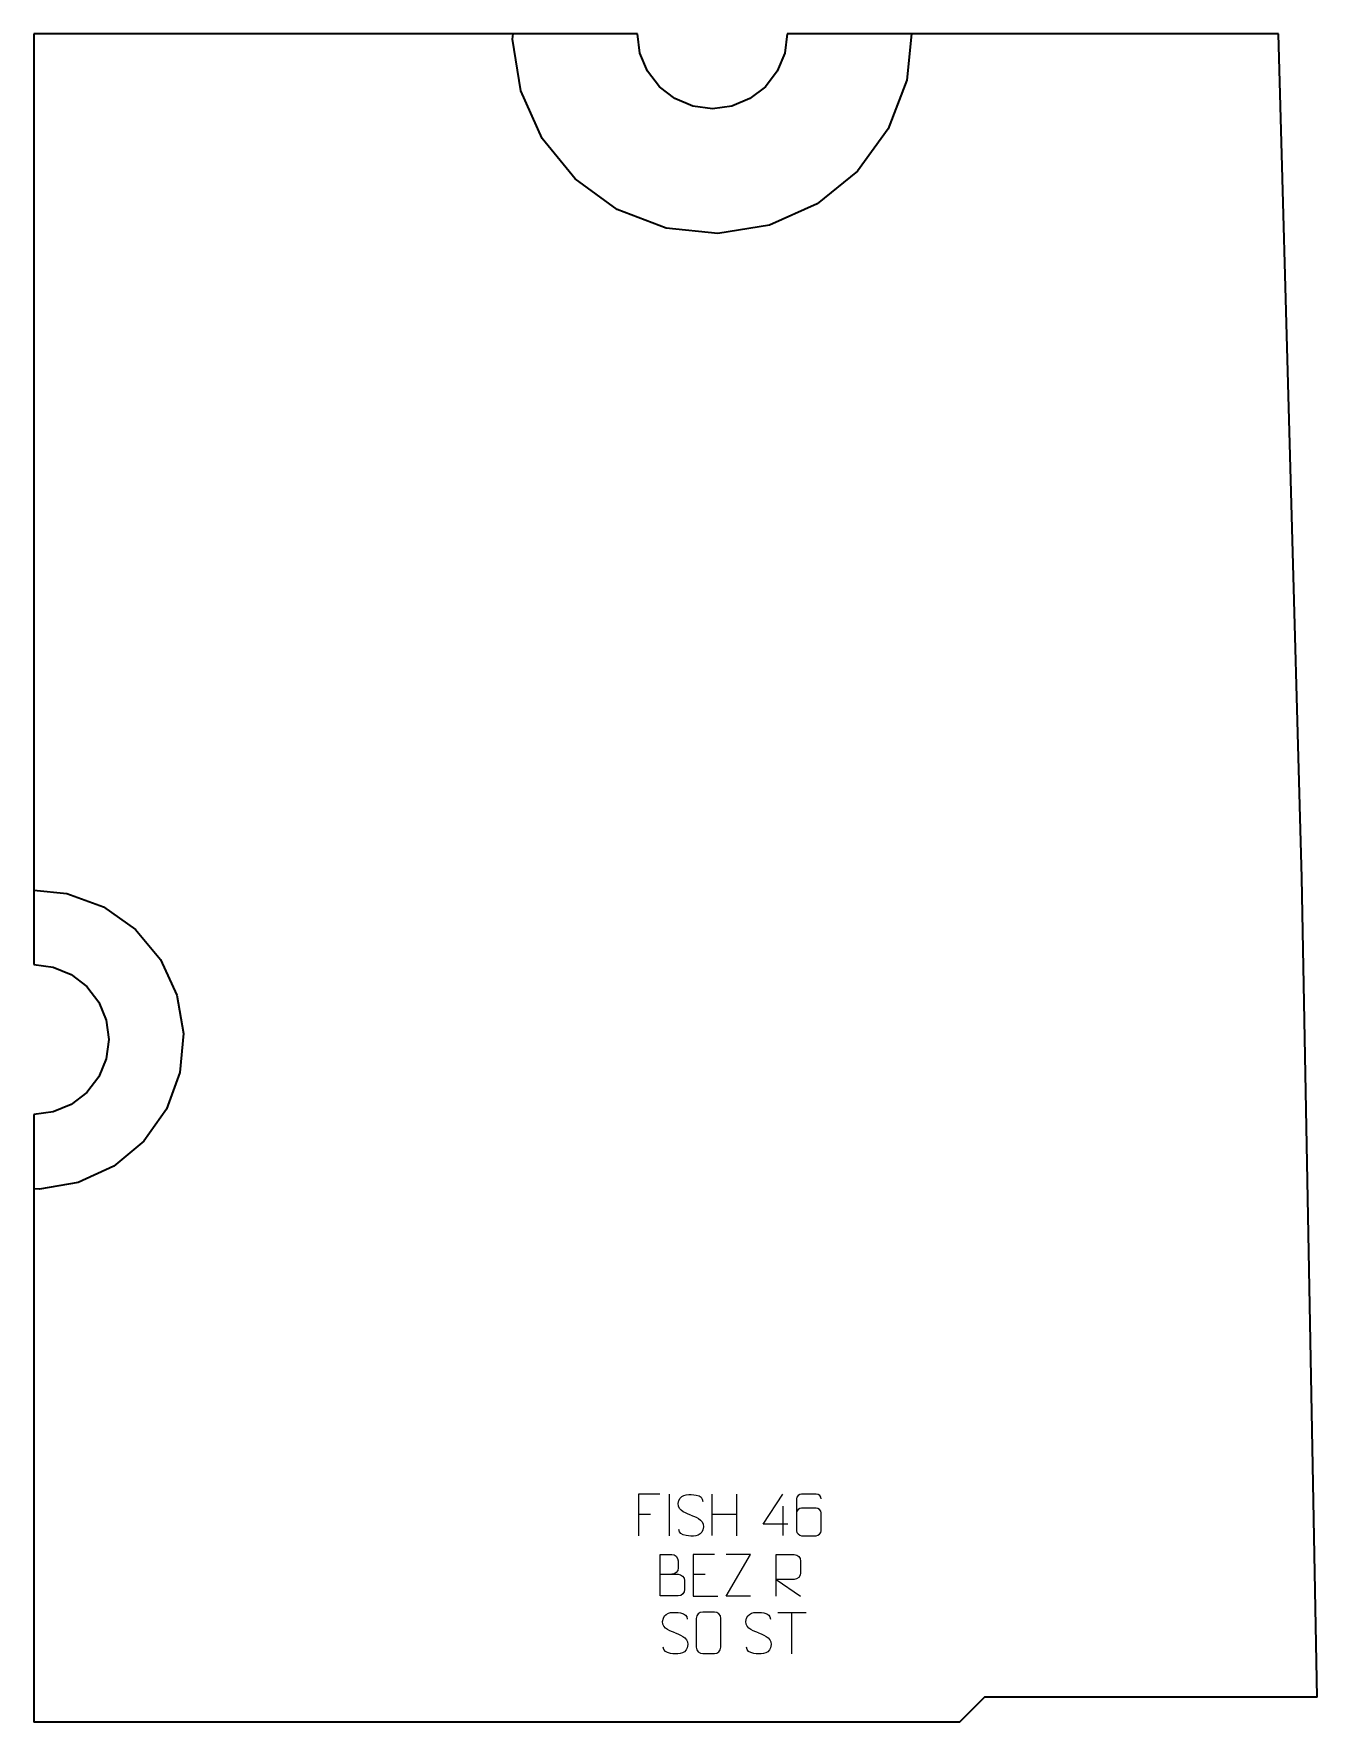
# Model space of a CAD drawing. Header units: millimetres. Extents: x -385 to 385, y -507 to 507.
import ezdxf

# ---------------------------------------------------------------- set-up
doc = ezdxf.new("R2010")
doc.units = ezdxf.units.MM
doc.header["$MEASUREMENT"] = 0
doc.layers.add('layer 1', color=7, linetype='Continuous')

msp = doc.modelspace()

# ---------------------------------------------------------------- linework, layer by layer
at = {"layer": 'layer 1', "color": 242, "lineweight": 35}
for points in [[(-385.3497, 506.9995), (-385.3497, 506.9995), (-385.3497, -7.3939), (-385.3497, -7.3939)], [(-97.4668, 506.9995), (-97.4668, 506.9995), (-385.3497, 506.9995), (-385.3497, 506.9995)], [(-22.8589, 506.9995), (-22.8589, 506.9995), (-97.4668, 506.9995), (-97.4668, 506.9995)], [(-21.3259, 495.3523), (-21.3259, 495.3523), (-22.8589, 506.9995), (-22.8589, 506.9995)], [(67.1382, 506.9995), (67.1382, 506.9995), (65.6052, 495.3523), (65.6052, 495.3523)], [(141.7462, 506.9995), (141.7462, 506.9995), (67.1382, 506.9995), (67.1382, 506.9995)], [(362.1309, 506.9995), (362.1309, 506.9995), (141.7462, 506.9995), (141.7462, 506.9995)], [(376.1309, 0.0004), (376.1309, 0.0004), (362.1309, 506.9995), (362.1309, 506.9995)], [(-16.8305, 484.4996), (-16.8305, 484.4996), (-21.3259, 495.3523), (-21.3259, 495.3523)], [(65.6052, 495.3523), (65.6052, 495.3523), (61.1099, 484.4996), (61.1099, 484.4996)], [(-9.6787, 475.1803), (-9.6787, 475.1803), (-16.8305, 484.4996), (-16.8305, 484.4996)], [(61.1099, 484.4996), (61.1099, 484.4996), (53.9592, 475.1803), (53.9592, 475.1803)], [(-0.3596, 468.0283), (-0.3596, 468.0283), (-9.6787, 475.1803), (-9.6787, 475.1803)], [(10.4936, 463.5328), (10.4936, 463.5328), (-0.3596, 468.0283), (-0.3596, 468.0283)], [(44.639, 468.0283), (44.639, 468.0283), (33.7866, 463.5328), (33.7866, 463.5328)], [(53.9592, 475.1803), (53.9592, 475.1803), (44.639, 468.0283), (44.639, 468.0283)], [(22.1397, 461.9998), (22.1397, 461.9998), (10.4936, 463.5328), (10.4936, 463.5328)], [(33.7866, 463.5328), (33.7866, 463.5328), (22.1397, 461.9998), (22.1397, 461.9998)], [(385.3497, -491.9993), (385.3497, -491.9993), (376.1309, 0.0004), (376.1309, 0.0004)], [(-385.3497, -7.3939), (-385.3497, -7.3939), (-385.3497, -51.9999), (-385.3497, -51.9999)], [(-385.3497, -51.9999), (-385.3497, -51.9999), (-373.7026, -53.5332), (-373.7026, -53.5332)], [(-373.7026, -53.5332), (-373.7026, -53.5332), (-362.8504, -58.0284), (-362.8504, -58.0284)], [(-362.8504, -58.0284), (-362.8504, -58.0284), (-353.5302, -65.1804), (-353.5302, -65.1804)], [(-353.5302, -65.1804), (-353.5302, -65.1804), (-346.3795, -74.4998), (-346.3795, -74.4998)], [(-346.3795, -74.4998), (-346.3795, -74.4998), (-341.8842, -85.3524), (-341.8842, -85.3524)], [(-341.8842, -85.3524), (-341.8842, -85.3524), (-340.35, -96.9999), (-340.35, -96.9999)], [(-340.35, -96.9999), (-340.35, -96.9999), (-341.8842, -108.6471), (-341.8842, -108.6471)], [(-341.8842, -108.6471), (-341.8842, -108.6471), (-346.3795, -119.4997), (-346.3795, -119.4997)], [(-346.3795, -119.4997), (-346.3795, -119.4997), (-353.5302, -128.8191), (-353.5302, -128.8191)], [(-353.5302, -128.8191), (-353.5302, -128.8191), (-362.8504, -135.9711), (-362.8504, -135.9711)], [(-373.7026, -140.4665), (-373.7026, -140.4665), (-385.3497, -141.9996), (-385.3497, -141.9996)], [(-362.8504, -135.9711), (-362.8504, -135.9711), (-373.7026, -140.4665), (-373.7026, -140.4665)], [(-385.3497, -141.9996), (-385.3497, -141.9996), (-385.3497, -186.6056), (-385.3497, -186.6056)], [(-385.3497, -186.6056), (-385.3497, -186.6056), (-385.3497, -506.9995), (-385.3497, -506.9995)]]:
    msp.add_open_spline(points, degree=3, dxfattribs=at)
at = {"layer": 'layer 1', "color": 250, "lineweight": 35}
for points in [[(-97.8105, 503.6754), (-97.8105, 503.6754), (-97.4668, 506.9995), (-97.4668, 506.9995)], [(141.7462, 506.9995), (141.7462, 506.9995), (138.8642, 479.1636), (138.8642, 479.1636)], [(-92.8632, 472.7431), (-92.8632, 472.7431), (-97.8105, 503.6754), (-97.8105, 503.6754)], [(138.8642, 479.1636), (138.8642, 479.1636), (127.682, 449.9004), (127.682, 449.9004)], [(-80.079, 444.1445), (-80.079, 444.1445), (-92.8632, 472.7431), (-92.8632, 472.7431)], [(127.682, 449.9004), (127.682, 449.9004), (109.3083, 424.5296), (109.3083, 424.5296)], [(-60.3282, 419.8287), (-60.3282, 419.8287), (-80.079, 444.1445), (-80.079, 444.1445)], [(-34.958, 401.4544), (-34.958, 401.4544), (-60.3282, 419.8287), (-60.3282, 419.8287)], [(109.3083, 424.5296), (109.3083, 424.5296), (84.993, 404.7785), (84.993, 404.7785)], [(-5.6958, 390.2732), (-5.6958, 390.2732), (-34.958, 401.4544), (-34.958, 401.4544)], [(84.993, 404.7785), (84.993, 404.7785), (56.3952, 391.9928), (56.3952, 391.9928)], [(25.4636, 387.0454), (25.4636, 387.0454), (-5.6958, 390.2732), (-5.6958, 390.2732)], [(56.3952, 391.9928), (56.3952, 391.9928), (25.4636, 387.0454), (25.4636, 387.0454)], [(-385.3497, -7.3939), (-385.3497, -7.3939), (-365.4887, -9.2187), (-365.4887, -9.2187)], [(-365.4887, -9.2187), (-365.4887, -9.2187), (-343.4464, -17.3507), (-343.4464, -17.3507)], [(-343.4464, -17.3507), (-343.4464, -17.3507), (-324.2597, -30.9101), (-324.2597, -30.9101)], [(-324.2597, -30.9101), (-324.2597, -30.9101), (-309.2369, -48.9736), (-309.2369, -48.9736)], [(-309.2369, -48.9736), (-309.2369, -48.9736), (-299.3997, -70.3102), (-299.3997, -70.3102)], [(-299.3997, -70.3102), (-299.3997, -70.3102), (-295.4213, -93.4654), (-295.4213, -93.4654)], [(-295.4213, -93.4654), (-295.4213, -93.4654), (-297.571, -116.8611), (-297.571, -116.8611)], [(-297.571, -116.8611), (-297.571, -116.8611), (-305.7016, -138.9042), (-305.7016, -138.9042)], [(-305.7016, -138.9042), (-305.7016, -138.9042), (-319.2616, -158.0911), (-319.2616, -158.0911)], [(-319.2616, -158.0911), (-319.2616, -158.0911), (-337.3238, -173.1146), (-337.3238, -173.1146)], [(-337.3238, -173.1146), (-337.3238, -173.1146), (-358.6596, -182.9509), (-358.6596, -182.9509)], [(-381.8144, -186.9303), (-381.8144, -186.9303), (-385.3497, -186.6056), (-385.3497, -186.6056)], [(-358.6596, -182.9509), (-358.6596, -182.9509), (-381.8144, -186.9303), (-381.8144, -186.9303)]]:
    msp.add_open_spline(points, degree=3, dxfattribs=at)
at = {"layer": 'layer 1', "color": 250, "lineweight": 9}
for points, knots in [([(-9.3292, -370.0836), (-9.3292, -370.0836), (-22.2032, -370.0836), (-22.2032, -370.0836), (-22.2032, -370.0836), (-22.2032, -370.0836), (-22.2032, -395.0372), (-22.2032, -395.0372)], [0, 0, 0, 0, 0.333333333, 0.333333333, 0.333333333, 0.333333333, 1, 1, 1, 1]), ([(9.2338, -382.5603), (4.9855, -381.0899), (0.0774, -379.2941), (2.0825, -373.7738), (2.0825, -373.7738), (3.586, -369.6339), (8.7996, -370.0224), (12.4032, -370.6235), (12.4032, -370.6235), (15.2638, -371.1007), (16.1285, -372.3139), (16.4391, -374.398)], [0, 0, 0, 0, 0.25, 0.25, 0.25, 0.25, 0.5, 0.5, 0.5, 0.5, 1, 1, 1, 1]), ([(67.4747, -388.0512), (67.4747, -388.0512), (52.653, -388.0512), (52.653, -388.0512), (52.653, -388.0512), (52.653, -388.0512), (64.5306, -369.9807), (64.5306, -369.9807)], [0, 0, 0, 0, 0.333333333, 0.333333333, 0.333333333, 0.333333333, 1, 1, 1, 1]), ([(87.4938, -372.9271), (87.4697, -371.5876), (86.1135, -369.9344), (84.5416, -369.9687), (84.5416, -369.9687), (81.5568, -369.969), (78.5716, -369.969), (75.5862, -369.9687), (75.5862, -369.9687), (74.3671, -369.9538), (72.6389, -371.3914), (72.6339, -372.9271), (72.6339, -372.9271), (72.6342, -379.2876), (72.6342, -385.6484), (72.6339, -392.0091), (72.6339, -392.0091), (72.6386, -393.172), (74.3671, -394.9431), (75.5862, -394.9675), (75.5862, -394.9675), (78.5716, -394.9672), (81.5568, -394.9672), (84.5416, -394.9675), (84.5416, -394.9675), (85.8197, -394.9237), (87.4894, -393.3092), (87.4938, -392.0091), (87.4938, -392.0091), (87.4938, -388.4258), (87.4938, -384.8427), (87.4938, -381.26), (87.4938, -381.26), (87.4553, -379.7818), (85.8726, -378.3489), (84.5416, -378.3509), (84.5416, -378.3509), (81.5568, -378.3506), (78.5716, -378.3506), (75.5862, -378.3509), (75.5862, -378.3509), (74.2567, -378.3459), (72.6137, -379.8532), (72.6554, -381.2817)], [0, 0, 0, 0, 0.083333333, 0.083333333, 0.083333333, 0.083333333, 0.166666667, 0.166666667, 0.166666667, 0.166666667, 0.25, 0.25, 0.25, 0.25, 0.333333333, 0.333333333, 0.333333333, 0.333333333, 0.416666667, 0.416666667, 0.416666667, 0.416666667, 0.5, 0.5, 0.5, 0.5, 0.583333333, 0.583333333, 0.583333333, 0.583333333, 0.666666667, 0.666666667, 0.666666667, 0.666666667, 0.75, 0.75, 0.75, 0.75, 0.833333333, 0.833333333, 0.833333333, 0.833333333, 1, 1, 1, 1]), ([(9.2338, -382.5604), (13.2524, -384.2071), (18.2819, -386.0954), (16.4479, -391.4557), (16.4479, -391.4557), (14.9881, -395.7221), (10.0773, -395.4654), (6.3512, -394.9107), (6.3512, -394.9107), (3.6012, -394.5009), (2.3803, -393.2874), (2.0023, -391.1752)], [0, 0, 0, 0, 0.25, 0.25, 0.25, 0.25, 0.5, 0.5, 0.5, 0.5, 1, 1, 1, 1]), ([(-9.2821, -418.1693), (-5.6435, -418.1689), (-2.0564, -418.1689), (1.583, -418.1693), (1.583, -418.1693), (3.5584, -418.1866), (5.482, -419.9227), (5.482, -421.9723), (5.482, -421.9723), (5.4816, -423.1009), (5.4816, -426.1503), (5.482, -427.2792), (5.482, -427.2792), (5.4996, -429.1371), (3.9575, -431.151), (1.636, -431.1341), (1.636, -431.1341), (-2.0038, -431.1337), (-5.6432, -431.1337), (-9.2821, -431.1341), (-9.2821, -431.1341), (-9.2821, -422.8158), (-9.2821, -414.498), (-9.2821, -406.1805), (-9.2821, -406.1805), (-6.9084, -406.1805), (-4.5343, -406.1805), (-2.1601, -406.1805), (-2.1601, -406.1805), (-0.4793, -406.1629), (1.6175, -408.0734), (1.6352, -410.0358), (1.6352, -410.0358), (1.6348, -412.1019), (1.6348, -412.2479), (1.6352, -414.3144), (1.6352, -414.3144), (1.6525, -416.3805), (-0.202, -418.1866), (-2.212, -418.1693)], [0, 0, 0, 0, 0.090909091, 0.090909091, 0.090909091, 0.090909091, 0.181818182, 0.181818182, 0.181818182, 0.181818182, 0.272727273, 0.272727273, 0.272727273, 0.272727273, 0.363636364, 0.363636364, 0.363636364, 0.363636364, 0.454545455, 0.454545455, 0.454545455, 0.454545455, 0.545454545, 0.545454545, 0.545454545, 0.545454545, 0.636363636, 0.636363636, 0.636363636, 0.636363636, 0.727272727, 0.727272727, 0.727272727, 0.727272727, 0.818181818, 0.818181818, 0.818181818, 0.818181818, 1, 1, 1, 1]), ([(23.4938, -406.2896), (23.4938, -406.2896), (10.6199, -406.2896), (10.6199, -406.2896), (10.6199, -406.2896), (10.6199, -406.2896), (10.6199, -431.2432), (10.6199, -431.2432), (10.6199, -431.2432), (10.6199, -431.2432), (25.4857, -431.2432), (25.4857, -431.2432)], [0, 0, 0, 0, 0.25, 0.25, 0.25, 0.25, 0.5, 0.5, 0.5, 0.5, 1, 1, 1, 1]), ([(45.1008, -431.307), (45.1008, -431.307), (30.4818, -431.307), (30.4818, -431.307), (30.4818, -431.307), (30.4818, -431.307), (45.1251, -406.3496), (45.1251, -406.3496), (45.1251, -406.3496), (45.1251, -406.3496), (30.4818, -406.3496), (30.4818, -406.3496)], [0, 0, 0, 0, 0.25, 0.25, 0.25, 0.25, 0.5, 0.5, 0.5, 0.5, 1, 1, 1, 1]), ([(60.4715, -431.305), (60.4715, -431.305), (60.4715, -406.3515), (60.4715, -406.3515), (60.4715, -406.3515), (64.0663, -406.3515), (67.6618, -406.3515), (71.257, -406.3515), (71.257, -406.3515), (73.5823, -406.3892), (75.1396, -407.8792), (75.1355, -410.2456), (75.1355, -410.2456), (75.1351, -412.2811), (75.1351, -415.3405), (75.1355, -417.3765), (75.1355, -417.3765), (75.129, -419.252), (73.3167, -421.1938), (71.3072, -421.2129), (71.3072, -421.2129), (71.3072, -421.2129), (60.4715, -421.2129), (60.4715, -421.2129), (60.4715, -421.2129), (60.4715, -421.2129), (75.1262, -431.305), (75.1262, -431.305)], [0, 0, 0, 0, 0.125, 0.125, 0.125, 0.125, 0.25, 0.25, 0.25, 0.25, 0.375, 0.375, 0.375, 0.375, 0.5, 0.5, 0.5, 0.5, 0.625, 0.625, 0.625, 0.625, 0.75, 0.75, 0.75, 0.75, 1, 1, 1, 1]), ([(-0.1266, -453.3252), (-4.3749, -451.8548), (-9.283, -450.059), (-7.2779, -444.5387), (-7.2779, -444.5387), (-5.7744, -440.3988), (-0.5608, -440.7873), (3.0428, -441.3884), (3.0428, -441.3884), (5.9034, -441.8656), (6.7681, -443.0788), (7.0787, -445.1629)], [0, 0, 0, 0, 0.25, 0.25, 0.25, 0.25, 0.5, 0.5, 0.5, 0.5, 1, 1, 1, 1]), ([(16.3538, -440.8488), (18.6795, -440.8488), (21.0056, -440.8488), (23.3317, -440.8488), (23.3317, -440.8488), (25.2783, -440.8132), (27.2697, -442.3048), (27.2964, -444.7424), (27.2964, -444.7424), (27.296, -450.4893), (27.296, -456.2366), (27.2964, -461.9843), (27.2964, -461.9843), (27.1566, -464.3077), (25.4794, -465.7873), (23.3317, -465.7981), (23.3317, -465.7981), (20.9998, -465.7977), (18.6679, -465.7977), (16.3364, -465.7981), (16.3364, -465.7981), (14.4114, -465.9035), (12.4393, -464.019), (12.4505, -462.0017), (12.4505, -462.0017), (12.4508, -456.2316), (12.4508, -450.4619), (12.4505, -444.6926), (12.4505, -444.6926), (12.4547, -442.5545), (14.2014, -440.8353), (16.3538, -440.8488)], [0, 0, 0, 0, 0.111111111, 0.111111111, 0.111111111, 0.111111111, 0.222222222, 0.222222222, 0.222222222, 0.222222222, 0.333333333, 0.333333333, 0.333333333, 0.333333333, 0.444444444, 0.444444444, 0.444444444, 0.444444444, 0.555555556, 0.555555556, 0.555555556, 0.555555556, 0.666666667, 0.666666667, 0.666666667, 0.666666667, 0.777777778, 0.777777778, 0.777777778, 0.777777778, 1, 1, 1, 1]), ([(49.8734, -453.3252), (45.6251, -451.8548), (40.717, -450.059), (42.7221, -444.5387), (42.7221, -444.5387), (44.2256, -440.3988), (49.4392, -440.7873), (53.0428, -441.3884), (53.0428, -441.3884), (55.9034, -441.8656), (56.7681, -443.0788), (57.0787, -445.1629)], [0, 0, 0, 0, 0.25, 0.25, 0.25, 0.25, 0.5, 0.5, 0.5, 0.5, 1, 1, 1, 1]), ([(-0.1266, -453.3253), (3.892, -454.972), (8.9215, -456.8603), (7.0875, -462.2206), (7.0875, -462.2206), (5.6277, -466.487), (0.7169, -466.2303), (-3.0092, -465.6756), (-3.0092, -465.6756), (-5.7592, -465.2658), (-6.9801, -464.0523), (-7.3581, -461.9401)], [0, 0, 0, 0, 0.25, 0.25, 0.25, 0.25, 0.5, 0.5, 0.5, 0.5, 1, 1, 1, 1]), ([(49.8734, -453.3253), (53.892, -454.972), (58.9215, -456.8603), (57.0875, -462.2206), (57.0875, -462.2206), (55.6277, -466.487), (50.7169, -466.2303), (46.9908, -465.6756), (46.9908, -465.6756), (44.2408, -465.2658), (43.0199, -464.0523), (42.6419, -461.9401)], [0, 0, 0, 0, 0.25, 0.25, 0.25, 0.25, 0.5, 0.5, 0.5, 0.5, 1, 1, 1, 1])]:
    msp.add_open_spline(points, degree=3, knots=knots, dxfattribs=at)
for points in [[(-3.7662, -370.0733), (-3.7662, -370.0733), (-3.7662, -395.0474), (-3.7662, -395.0474)], [(21.9121, -370.0835), (21.9121, -370.0835), (21.9121, -394.861), (21.9121, -394.861)], [(36.5554, -370.0835), (36.5554, -370.0835), (36.5554, -395.037), (36.5554, -395.037)], [(-22.2032, -381.9633), (-22.2032, -381.9633), (-15.0351, -381.9633), (-15.0351, -381.9633)], [(21.9121, -381.9658), (21.9121, -381.9658), (36.5554, -381.9654), (36.5554, -381.9654)], [(64.5306, -377.2901), (64.5306, -377.2901), (64.5306, -394.9548), (64.5306, -394.9548)], [(10.6199, -418.1693), (10.6199, -418.1693), (17.788, -418.1693), (17.788, -418.1693)], [(61.3796, -441.0513), (61.3796, -441.0513), (78.3668, -441.0513), (78.3668, -441.0513)], [(69.8734, -465.9813), (69.8734, -465.9813), (69.8734, -441.0278), (69.8734, -441.0278)]]:
    msp.add_open_spline(points, degree=3, dxfattribs=at)
at = {"layer": 'layer 1', "color": 242, "lineweight": 35}
msp.add_open_spline([(385.3497, -491.9993), (385.3497, -491.9993), (185.6355, -491.9993), (185.6355, -491.9993), (185.6355, -491.9993), (185.6355, -491.9993), (170.6354, -506.9995), (170.6354, -506.9995), (170.6354, -506.9995), (170.6354, -506.9995), (-385.3497, -506.9995), (-385.3497, -506.9995)], degree=3, knots=[0, 0, 0, 0, 0.25, 0.25, 0.25, 0.25, 0.5, 0.5, 0.5, 0.5, 1, 1, 1, 1], dxfattribs=at)

doc.saveas('drawing.dxf')
